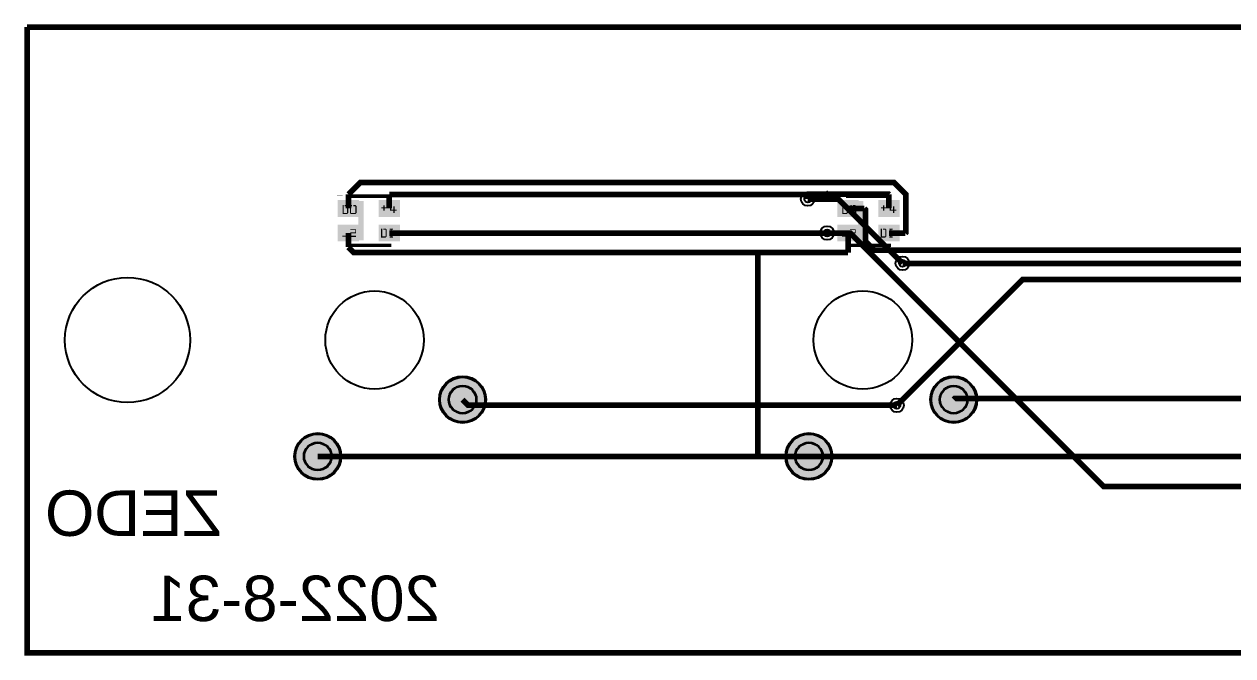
# Model space of a CAD drawing. Header units: millimetres. Extents: x -92 to 120, y -14 to 15.
# Drawn here: x -92.1 to -38.1, y -14.1 to 14.1 of the extents above; entities that cross this region are included whole.
import ezdxf

# ---------------------------------------------------------------- set-up
doc = ezdxf.new("R2010")
doc.units = ezdxf.units.MM
for name, color, linetype, true_color in [('BoardOutLine', 7, 'Continuous', 0xff00ff), ('BottomLayer', 7, 'Continuous', 0x0000ff), ('BottomSilkLayer', 7, 'Continuous', 0x66cc33), ('BottomSolderMaskLayer', 7, 'Continuous', 0xaa00ff), ('Document', 7, 'Continuous', 0xffffff), ('Hole', 7, 'Continuous', 0x222222), ('Multi-Layer', 7, 'Continuous', 0xc0c0c0), ('TopLayer', 7, 'Continuous', 0xff0000), ('TopPasteMaskLayer', 7, 'Continuous', 0x808080), ('TopSilkLayer', 7, 'Continuous', 0xffcc00), ('TopSolderMaskLayer', 7, 'Continuous', 0x800080)]:
    doc.layers.add(name, color=color, linetype=linetype, true_color=true_color)
doc.styles.get("Standard").update_dxf_attribs({"font": 'arial.ttf'})

msp = doc.modelspace()

# ---------------------------------------------------------------- hatches: boundary and pattern name
at = {"layer": 'BottomSolderMaskLayer'}
for points in [[(-73.568, -2.667, 1), (-71.466, -2.667, 1)], [(-51.597, -2.667, 1), (-49.495, -2.667, 1)], [(-80.045, -5.207, 1), (-77.943, -5.207, 1)], [(-58.074, -5.207, 1), (-55.972, -5.207, 1)]]:
    msp.add_hatch(color=256, dxfattribs=at).paths.add_polyline_path(points)
at = {"layer": 'Document'}
for points in [[(-77.883, 6.034), (-77.883, 5.634), (-77.733, 5.634), (-77.683, 5.634), (-77.633, 5.684), (-77.633, 5.984), (-77.683, 6.034), (-77.783, 6.034), (-77.783, 5.984), (-77.683, 5.984), (-77.683, 5.684), (-77.833, 5.684), (-77.833, 6.034)], [(-77.508, 6.034), (-77.558, 5.984), (-77.558, 5.684), (-77.558, 5.684), (-77.508, 5.634), (-77.308, 5.634), (-77.308, 5.634), (-77.258, 5.684), (-77.258, 5.984), (-77.258, 5.984), (-77.308, 6.034), (-77.408, 6.034), (-77.408, 5.984), (-77.308, 5.984), (-77.308, 5.684), (-77.508, 5.684), (-77.508, 5.984), (-77.458, 5.984), (-77.458, 6.034)], [(-76.933, 6.214), (-76.933, 4.454), (-77.183, 4.454), (-77.183, 6.214)], [(-76.053, 5.789), (-76.053, 6.029), (-76.003, 6.029), (-76.003, 5.789)], [(-75.758, 6.084), (-75.758, 5.784), (-75.608, 5.784), (-75.608, 5.684), (-75.558, 5.684), (-75.558, 5.784), (-75.458, 5.784), (-75.458, 5.834), (-75.558, 5.834), (-75.558, 5.984), (-75.608, 5.984), (-75.608, 5.834), (-75.708, 5.834), (-75.708, 6.084)], [(-55.531, 6.034), (-55.531, 5.634), (-55.381, 5.634), (-55.331, 5.634), (-55.281, 5.684), (-55.281, 5.984), (-55.331, 6.034), (-55.431, 6.034), (-55.431, 5.984), (-55.331, 5.984), (-55.331, 5.684), (-55.481, 5.684), (-55.481, 6.034)], [(-55.156, 6.034), (-55.206, 5.984), (-55.206, 5.684), (-55.206, 5.684), (-55.156, 5.634), (-54.956, 5.634), (-54.956, 5.634), (-54.906, 5.684), (-54.906, 5.984), (-54.906, 5.984), (-54.956, 6.034), (-55.056, 6.034), (-55.056, 5.984), (-54.956, 5.984), (-54.956, 5.684), (-55.156, 5.684), (-55.156, 5.984), (-55.106, 5.984), (-55.106, 6.034)], [(-54.581, 6.214), (-54.581, 4.454), (-54.831, 4.454), (-54.831, 6.214)], [(-53.701, 5.789), (-53.701, 6.029), (-53.651, 6.029), (-53.651, 5.789)], [(-53.406, 6.084), (-53.406, 5.784), (-53.256, 5.784), (-53.256, 5.684), (-53.206, 5.684), (-53.206, 5.784), (-53.106, 5.784), (-53.106, 5.834), (-53.206, 5.834), (-53.206, 5.984), (-53.256, 5.984), (-53.256, 5.834), (-53.356, 5.834), (-53.356, 6.084)], [(-76.148, 5.934), (-75.908, 5.934), (-75.908, 5.884), (-76.148, 5.884)], [(-53.796, 5.934), (-53.556, 5.934), (-53.556, 5.884), (-53.796, 5.884)], [(-77.528, 4.954), (-77.288, 4.954), (-77.288, 4.774), (-77.498, 4.774), (-77.498, 4.664), (-77.288, 4.664), (-77.288, 4.614), (-77.528, 4.614), (-77.538, 4.614), (-77.538, 4.624), (-77.538, 4.814), (-77.318, 4.814), (-77.318, 4.914), (-77.538, 4.914), (-77.538, 4.954)], [(-76.158, 4.984), (-76.158, 4.584), (-76.008, 4.584), (-75.958, 4.584), (-75.908, 4.634), (-75.908, 4.934), (-75.958, 4.984), (-76.058, 4.984), (-76.058, 4.934), (-75.958, 4.934), (-75.958, 4.634), (-76.108, 4.634), (-76.108, 4.984)], [(-75.783, 4.584), (-75.783, 4.634), (-75.733, 4.634), (-75.733, 4.934), (-75.783, 4.934), (-75.783, 4.984), (-75.633, 4.984), (-75.633, 4.934), (-75.683, 4.934), (-75.683, 4.634), (-75.633, 4.634), (-75.633, 4.584), (-75.783, 4.584)], [(-55.176, 4.954), (-54.936, 4.954), (-54.936, 4.774), (-55.146, 4.774), (-55.146, 4.664), (-54.936, 4.664), (-54.936, 4.614), (-55.176, 4.614), (-55.186, 4.614), (-55.186, 4.624), (-55.186, 4.814), (-54.966, 4.814), (-54.966, 4.914), (-55.186, 4.914), (-55.186, 4.954)], [(-53.806, 4.984), (-53.806, 4.584), (-53.656, 4.584), (-53.606, 4.584), (-53.556, 4.634), (-53.556, 4.934), (-53.606, 4.984), (-53.706, 4.984), (-53.706, 4.934), (-53.606, 4.934), (-53.606, 4.634), (-53.756, 4.634), (-53.756, 4.984)], [(-53.431, 4.584), (-53.431, 4.634), (-53.381, 4.634), (-53.381, 4.934), (-53.431, 4.934), (-53.431, 4.984), (-53.281, 4.984), (-53.281, 4.934), (-53.331, 4.934), (-53.331, 4.634), (-53.281, 4.634), (-53.281, 4.584), (-53.431, 4.584)], [(-77.888, 4.669), (-77.648, 4.669), (-77.648, 4.619), (-77.888, 4.619)], [(-55.536, 4.669), (-55.296, 4.669), (-55.296, 4.619), (-55.536, 4.619)]]:
    msp.add_hatch(color=256, dxfattribs=at).paths.add_polyline_path(points)
at = {"layer": 'TopLayer'}
for points in [[(-78.073, 6.234), (-77.173, 6.234), (-77.173, 5.534), (-78.073, 5.534)], [(-76.243, 6.234), (-75.343, 6.234), (-75.343, 5.534), (-76.243, 5.534)], [(-55.721, 6.234), (-54.821, 6.234), (-54.821, 5.534), (-55.721, 5.534)], [(-53.891, 6.234), (-52.991, 6.234), (-52.991, 5.534), (-53.891, 5.534)], [(-78.073, 5.134), (-77.173, 5.134), (-77.173, 4.434), (-78.073, 4.434)], [(-76.243, 5.134), (-75.343, 5.134), (-75.343, 4.434), (-76.243, 4.434)], [(-55.721, 5.134), (-54.821, 5.134), (-54.821, 4.434), (-55.721, 4.434)], [(-53.891, 5.134), (-52.991, 5.134), (-52.991, 4.434), (-53.891, 4.434)]]:
    msp.add_hatch(color=256, dxfattribs=at).paths.add_polyline_path(points)
at = {"layer": 'TopPasteMaskLayer'}
for points in [[(-78.073, 6.234), (-77.173, 6.234), (-77.173, 5.534), (-78.073, 5.534)], [(-76.243, 6.234), (-75.343, 6.234), (-75.343, 5.534), (-76.243, 5.534)], [(-55.721, 6.234), (-54.821, 6.234), (-54.821, 5.534), (-55.721, 5.534)], [(-53.891, 6.234), (-52.991, 6.234), (-52.991, 5.534), (-53.891, 5.534)], [(-78.073, 5.134), (-77.173, 5.134), (-77.173, 4.434), (-78.073, 4.434)], [(-76.243, 5.134), (-75.343, 5.134), (-75.343, 4.434), (-76.243, 4.434)], [(-55.721, 5.134), (-54.821, 5.134), (-54.821, 4.434), (-55.721, 4.434)], [(-53.891, 5.134), (-52.991, 5.134), (-52.991, 4.434), (-53.891, 4.434)]]:
    msp.add_hatch(color=256, dxfattribs=at).paths.add_polyline_path(points)
at = {"layer": 'TopSolderMaskLayer'}
for points in [[(-78.099, 6.259), (-77.148, 6.259), (-77.148, 5.509), (-78.099, 5.509)], [(-76.269, 6.259), (-75.318, 6.259), (-75.318, 5.509), (-76.269, 5.509)], [(-55.747, 6.259), (-54.796, 6.259), (-54.796, 5.509), (-55.747, 5.509)], [(-53.916, 6.259), (-52.966, 6.259), (-52.966, 5.509), (-53.916, 5.509)], [(-78.099, 5.159), (-77.148, 5.159), (-77.148, 4.409), (-78.099, 4.409)], [(-76.269, 5.159), (-75.318, 5.159), (-75.318, 4.409), (-76.269, 4.409)], [(-55.747, 5.159), (-54.796, 5.159), (-54.796, 4.409), (-55.747, 4.409)], [(-53.916, 5.159), (-52.966, 5.159), (-52.966, 4.409), (-53.916, 4.409)], [(-73.568, -2.667, 1), (-71.466, -2.667, 1)], [(-51.597, -2.667, 1), (-49.495, -2.667, 1)], [(-80.045, -5.207, 1), (-77.943, -5.207, 1)], [(-58.074, -5.207, 1), (-55.972, -5.207, 1)]]:
    msp.add_hatch(color=256, dxfattribs=at).paths.add_polyline_path(points)

# ---------------------------------------------------------------- linework, layer by layer
at = {"layer": 'BoardOutLine', "const_width": 0.254}
for points in [[(92, 14), (92, -14), (-92, -14), (-92, 14)], [(-92, 14), (92, 14)]]:
    msp.add_lwpolyline(points, dxfattribs=at)
at = {"layer": 'BoardOutLine'}
for centre, radius in [((-87.503, 0), 2.8), ((-76.454, 0), 2.2), ((-54.61, 0), 2.2)]:
    msp.add_circle(centre, radius, dxfattribs=at)
at = {"layer": 'BottomLayer', "const_width": 0.254}
for points in [[(-52.832, 3.428), (-55.711, 6.307), (-57.074, 6.307)], [(-56.207, 4.784), (-55.178, 4.784), (-43.842, -6.552), (-22.429, -6.552), (-20.788, -4.912)], [(-53.086, -2.921), (-72.263, -2.921), (-72.517, -2.667)]]:
    msp.add_lwpolyline(points, dxfattribs=at)
at = {"layer": 'BottomSolderMaskLayer'}
for centre, radius in [((-72.517, -2.667), 1.051), ((-50.546, -2.667), 1.051), ((-72.517, -2.667), 0.63), ((-50.546, -2.667), 0.63), ((-78.994, -5.207), 1.051), ((-57.023, -5.207), 1.051), ((-78.994, -5.207), 0.63), ((-57.023, -5.207), 0.63)]:
    msp.add_circle(centre, radius, dxfattribs=at)
at = {"layer": 'Hole'}
for centre in [(-57.074, 6.307), (-56.207, 4.784), (-52.832, 3.428), (-53.086, -2.921)]:
    msp.add_circle(centre, 0.153, dxfattribs=at)
at = {"layer": 'Multi-Layer'}
for centre, radius in [((-57.074, 6.307), 0.31), ((-56.207, 4.784), 0.31), ((-52.832, 3.428), 0.31), ((-72.517, -2.667), 1), ((-72.517, -2.667), 0.6), ((-50.546, -2.667), 1), ((-50.546, -2.667), 0.6), ((-53.086, -2.921), 0.31), ((-78.994, -5.207), 1), ((-57.023, -5.207), 1), ((-78.994, -5.207), 0.6), ((-57.023, -5.207), 0.6)]:
    msp.add_circle(centre, radius, dxfattribs=at)
at = {"layer": 'TopLayer', "const_width": 0.254}
for points in [[(-52.711, 4.784), (-52.693, 4.801), (-52.693, 6.519), (-53.213, 7.039), (-77.098, 7.039), (-77.623, 6.514)], [(-77.623, 5.884), (-77.623, 6.514)], [(-57.074, 6.514), (-75.793, 6.514)], [(-75.793, 5.884), (-75.793, 6.514)], [(-57.074, 6.514), (-57.072, 6.516), (-56.206, 6.516), (-56.204, 6.514), (-56.201, 6.517), (-53.444, 6.517), (-53.441, 6.514)], [(-57.074, 6.307), (-57.074, 6.514)], [(-53.441, 5.884), (-53.441, 6.514)], [(-55.271, 5.884), (-54.541, 5.884)], [(-31.724, 4.027), (-31.726, 4.025), (-54.099, 4.025), (-54.488, 4.414), (-54.488, 5.831), (-54.541, 5.884)], [(-77.623, 4.784), (-77.623, 4.154)], [(-75.793, 4.784), (-56.207, 4.784)], [(-55.271, 3.908), (-55.271, 4.784)], [(-53.441, 4.784), (-52.711, 4.784)], [(-77.623, 4.154), (-77.377, 3.908), (-55.271, 3.908)], [(-59.309, -5.193), (-59.309, 3.923)], [(-30.218, 3.737), (-30.526, 3.428), (-52.832, 3.428)], [(-10.288, 2.71), (-47.455, 2.71), (-53.086, -2.921)], [(-16.256, -1.524), (-16.256, -4.064), (-16.068, -4.252), (-16.068, -7.808), (-16.838, -8.578), (-27.262, -8.578), (-33.223, -2.616), (-50.495, -2.616), (-50.546, -2.667)], [(-57.023, -5.207), (-78.994, -5.207)], [(-55.271, -5.207), (-57.023, -5.207)], [(-55.271, -5.207), (-35.052, -5.207)]]:
    msp.add_lwpolyline(points, dxfattribs=at)
at = {"layer": 'TopSilkLayer'}
for points, const_width in [([(-78.008, 6.484), (-78.008, 6.472)], 0.254), ([(-75.708, 6.434), (-77.708, 6.434)], 0.152), ([(-55.656, 6.484), (-55.656, 6.472)], 0.254), ([(-53.356, 6.434), (-55.356, 6.434)], 0.152), ([(-77.708, 4.234), (-75.708, 4.234)], 0.152), ([(-55.356, 4.234), (-53.356, 4.234)], 0.152)]:
    msp.add_lwpolyline(points, dxfattribs=dict(at, const_width=const_width))
at = {"layer": 'TopSolderMaskLayer'}
for centre, radius in [((-72.517, -2.667), 1.051), ((-50.546, -2.667), 1.051), ((-72.517, -2.667), 0.63), ((-50.546, -2.667), 0.63), ((-78.994, -5.207), 1.051), ((-57.023, -5.207), 1.051), ((-78.994, -5.207), 0.63), ((-57.023, -5.207), 0.63)]:
    msp.add_circle(centre, radius, dxfattribs=at)

# ---------------------------------------------------------------- texts
at = {"layer": 'BottomSilkLayer', "text_generation_flag": 2}
for s, p in [('ZEDO', (-83.312, -8.763)), ('2022-8-31', (-73.533, -12.573))]:
    msp.add_text(s, height=2.032, dxfattribs=at).set_placement(p)

doc.saveas('drawing.dxf')
